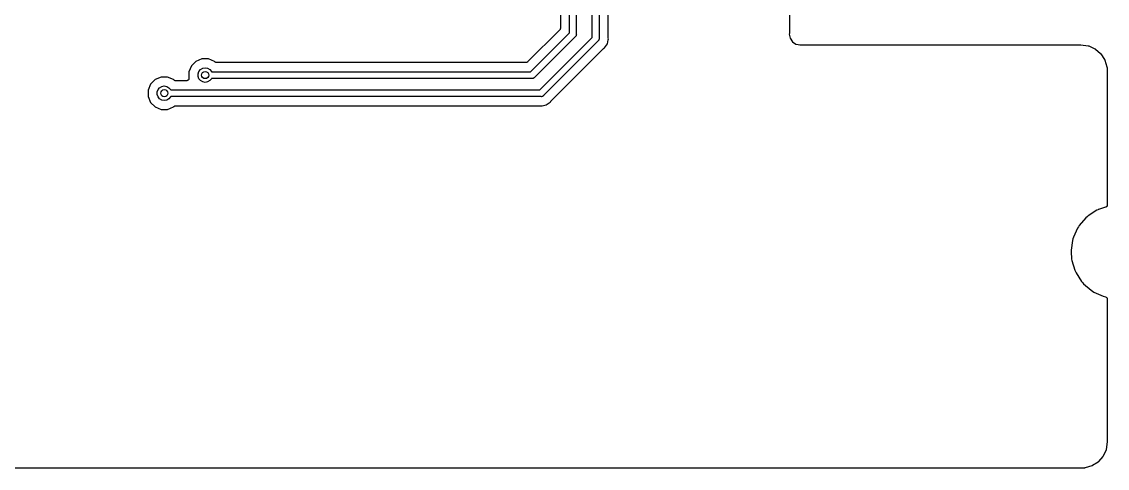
# Model space of a CAD drawing. Extents: x 40 to 163, y -163 to -37.
# Drawn here: x 102.5 to 163.2, y -163.2 to -138.2 of the extents above; entities that cross this region are included whole.
import ezdxf

# ---------------------------------------------------------------- set-up
doc = ezdxf.new("R2010")
doc.units = 0
doc.header["$MEASUREMENT"] = 0
doc.layers.add('BLACK', color=7, linetype='CONTINUOUS')

msp = doc.modelspace()

# ---------------------------------------------------------------- linework, layer by layer
at = {"layer": 'BLACK', "linetype": 'CONTINUOUS'}
for p, q in [((145.467, -118.18), (145.467, -138.868)), ((133.54, -119.782), (133.54, -138.93)), ((134.81, -119.782), (134.81, -139.184)), ((134.43, -139.113), (134.429, -120.633)), ((135.319, -139.111), (135.319, -123.405)), ((133.16, -138.859), (133.159, -129.777)), ((132.651, -130.898), (132.652, -138.596)), ((132.614, -138.686), (130.812, -140.488)), ((130.985, -141.034), (133.16, -138.859)), ((133.479, -139.079), (131.205, -141.353)), ((132.618, -138.681), (132.614, -138.686)), ((132.622, -138.678), (132.618, -138.681)), ((132.63, -138.663), (132.622, -138.678)), ((132.64, -138.65), (132.63, -138.663)), ((132.641, -138.644), (132.64, -138.65)), ((132.644, -138.64), (132.641, -138.644)), ((132.647, -138.623), (132.644, -138.64)), ((132.651, -138.607), (132.647, -138.623)), ((132.652, -138.596), (132.651, -138.602)), ((132.651, -138.602), (132.651, -138.607)), ((133.498, -139.062), (133.479, -139.079)), ((133.511, -139.04), (133.498, -139.062)), ((133.525, -139.02), (133.511, -139.04)), ((133.528, -139.012), (133.525, -139.02)), ((133.532, -139.004), (133.528, -139.012)), ((133.536, -138.979), (133.532, -139.004)), ((133.543, -138.955), (133.536, -138.979)), ((133.54, -138.93), (133.543, -138.955)), ((145.465, -138.893), (145.456, -138.938)), ((145.456, -138.938), (145.501, -139.165)), ((145.467, -138.868), (145.465, -138.88)), ((145.465, -138.88), (145.465, -138.893)), ((131.493, -142.049), (134.43, -139.113)), ((134.749, -139.333), (131.713, -142.369)), ((134.768, -139.316), (134.749, -139.333)), ((134.781, -139.294), (134.768, -139.316)), ((134.795, -139.274), (134.781, -139.294)), ((134.798, -139.266), (134.795, -139.274)), ((134.802, -139.258), (134.798, -139.266)), ((134.806, -139.233), (134.802, -139.258)), ((134.813, -139.209), (134.806, -139.233)), ((134.81, -139.184), (134.813, -139.209)), ((135.124, -139.696), (135.278, -139.465)), ((135.278, -139.465), (135.321, -139.249)), ((135.321, -139.123), (135.319, -139.111)), ((135.321, -139.135), (135.321, -139.123)), ((135.332, -139.192), (135.321, -139.135)), ((135.321, -139.249), (135.332, -139.192)), ((135.321, -139.249), (135.321, -139.249)), ((145.501, -139.165), (145.63, -139.358)), ((145.63, -139.358), (145.823, -139.487)), ((145.823, -139.487), (145.957, -139.514)), ((145.957, -139.514), (145.957, -139.514)), ((145.957, -139.514), (146.05, -139.532)), ((146.05, -139.532), (146.095, -139.523)), ((146.095, -139.523), (146.108, -139.523)), ((146.108, -139.523), (146.12, -139.521)), ((146.12, -139.521), (161.747, -139.521)), ((161.747, -139.521), (161.756, -139.523)), ((161.756, -139.523), (161.765, -139.522)), ((161.765, -139.522), (162.185, -139.582)), ((162.185, -139.582), (162.202, -139.588)), ((162.202, -139.588), (162.22, -139.592)), ((162.22, -139.592), (162.559, -139.747)), ((132.123, -142.676), (135.056, -139.743)), ((135.056, -139.743), (135.067, -139.736)), ((135.067, -139.736), (135.076, -139.728)), ((135.076, -139.728), (135.124, -139.696)), ((162.559, -139.747), (162.574, -139.757)), ((162.574, -139.757), (162.589, -139.766)), ((162.589, -139.766), (162.872, -140.01)), ((162.872, -140.01), (162.883, -140.023)), ((162.883, -140.023), (162.895, -140.037)), ((162.895, -140.037), (163.098, -140.349)), ((112.006, -140.71), (111.868, -141.043)), ((112.262, -140.454), (112.006, -140.71)), ((112.595, -140.316), (112.262, -140.454)), ((112.515, -140.913), (112.637, -140.842)), ((112.957, -140.316), (112.595, -140.316)), ((112.637, -140.842), (112.776, -140.818)), ((112.776, -140.818), (112.915, -140.842)), ((112.915, -140.842), (113.037, -140.913)), ((113.29, -140.454), (112.957, -140.316)), ((113.324, -140.488), (113.29, -140.454)), ((113.329, -140.492), (113.324, -140.488)), ((113.333, -140.496), (113.329, -140.492)), ((113.347, -140.504), (113.333, -140.496)), ((113.361, -140.514), (113.347, -140.504)), ((113.366, -140.515), (113.361, -140.514)), ((113.371, -140.518), (113.366, -140.515)), ((113.387, -140.521), (113.371, -140.518)), ((113.403, -140.525), (113.387, -140.521)), ((113.409, -140.525), (113.403, -140.525)), ((113.414, -140.525), (113.409, -140.525)), ((130.722, -140.525), (113.414, -140.525)), ((130.728, -140.525), (130.722, -140.525)), ((130.733, -140.525), (130.728, -140.525)), ((130.749, -140.521), (130.733, -140.525)), ((130.766, -140.518), (130.749, -140.521)), ((130.77, -140.515), (130.766, -140.518)), ((130.776, -140.514), (130.77, -140.515)), ((130.789, -140.504), (130.776, -140.514)), ((130.804, -140.496), (130.789, -140.504)), ((130.807, -140.492), (130.804, -140.496)), ((130.812, -140.488), (130.807, -140.492)), ((163.098, -140.349), (163.105, -140.366)), ((163.105, -140.366), (163.113, -140.382)), ((163.113, -140.382), (163.227, -140.763)), ((163.227, -140.763), (163.229, -140.776)), ((163.229, -140.776), (163.232, -140.79)), ((163.232, -140.79), (163.247, -140.987)), ((109.976, -141.47), (109.72, -141.726)), ((110.309, -141.332), (109.976, -141.47)), ((110.671, -141.332), (110.309, -141.332)), ((111.004, -141.47), (110.671, -141.332)), ((111.038, -141.504), (111.004, -141.47)), ((111.043, -141.508), (111.038, -141.504)), ((111.047, -141.512), (111.043, -141.508)), ((111.061, -141.52), (111.047, -141.512)), ((111.823, -141.512), (111.813, -141.517)), ((111.83, -141.503), (111.823, -141.512)), ((111.838, -141.496), (111.83, -141.503)), ((111.844, -141.487), (111.838, -141.496)), ((111.851, -141.478), (111.844, -141.487)), ((111.855, -141.468), (111.851, -141.478)), ((111.86, -141.458), (111.855, -141.468)), ((111.862, -141.447), (111.86, -141.458)), ((111.866, -141.437), (111.862, -141.447)), ((111.868, -141.415), (111.866, -141.425)), ((111.866, -141.425), (111.866, -141.437)), ((111.868, -141.043), (111.868, -141.415)), ((112.376, -141.153), (112.424, -141.021)), ((112.376, -141.295), (112.376, -141.153)), ((112.424, -141.427), (112.376, -141.295)), ((112.424, -141.021), (112.515, -140.913)), ((112.515, -141.535), (112.424, -141.427)), ((113.037, -140.913), (113.128, -141.021)), ((113.128, -141.427), (113.037, -141.535)), ((113.128, -141.021), (113.132, -141.034)), ((113.132, -141.415), (113.128, -141.427)), ((113.132, -141.034), (130.985, -141.034)), ((131.056, -141.415), (113.132, -141.415)), ((131.081, -141.417), (131.056, -141.415)), ((131.105, -141.41), (131.081, -141.417)), ((131.13, -141.406), (131.105, -141.41)), ((131.138, -141.402), (131.13, -141.406)), ((131.146, -141.399), (131.138, -141.402)), ((131.166, -141.385), (131.146, -141.399)), ((131.188, -141.372), (131.166, -141.385)), ((131.205, -141.353), (131.188, -141.372)), ((163.247, -140.987), (163.246, -140.992)), ((163.246, -140.992), (163.247, -140.996)), ((163.247, -140.996), (163.247, -148.502)), ((109.72, -141.726), (109.582, -142.059)), ((109.582, -142.059), (109.582, -142.421)), ((110.09, -142.169), (110.138, -142.037)), ((110.138, -142.037), (110.229, -141.929)), ((110.229, -141.929), (110.351, -141.858)), ((110.351, -141.858), (110.49, -141.834)), ((110.49, -141.834), (110.629, -141.858)), ((110.629, -141.858), (110.751, -141.929)), ((110.751, -141.929), (110.842, -142.037)), ((110.842, -142.037), (110.846, -142.049)), ((110.846, -142.049), (131.493, -142.049)), ((111.075, -141.53), (111.061, -141.52)), ((111.08, -141.531), (111.075, -141.53)), ((111.085, -141.534), (111.08, -141.531)), ((111.101, -141.537), (111.085, -141.534)), ((111.117, -141.541), (111.101, -141.537)), ((111.123, -141.541), (111.117, -141.541)), ((111.128, -141.541), (111.123, -141.541)), ((111.741, -141.541), (111.128, -141.541)), ((111.752, -141.54), (111.741, -141.541)), ((111.763, -141.54), (111.752, -141.54)), ((111.773, -141.536), (111.763, -141.54)), ((111.784, -141.534), (111.773, -141.536)), ((111.794, -141.528), (111.784, -141.534)), ((111.804, -141.524), (111.794, -141.528)), ((111.813, -141.517), (111.804, -141.524)), ((112.637, -141.606), (112.515, -141.535)), ((112.776, -141.63), (112.637, -141.606)), ((112.915, -141.606), (112.776, -141.63)), ((113.037, -141.535), (112.915, -141.606)), ((109.582, -142.421), (109.72, -142.754)), ((110.09, -142.311), (110.09, -142.169)), ((110.138, -142.443), (110.09, -142.311)), ((110.229, -142.551), (110.138, -142.443)), ((110.351, -142.622), (110.229, -142.551)), ((110.49, -142.646), (110.351, -142.622)), ((110.629, -142.622), (110.49, -142.646)), ((110.751, -142.551), (110.629, -142.622)), ((110.842, -142.443), (110.751, -142.551)), ((110.846, -142.43), (110.842, -142.443)), ((131.564, -142.43), (110.846, -142.43)), ((131.589, -142.433), (131.564, -142.43)), ((131.613, -142.426), (131.589, -142.433)), ((131.638, -142.422), (131.613, -142.426)), ((131.646, -142.418), (131.638, -142.422)), ((131.654, -142.415), (131.646, -142.418)), ((131.674, -142.401), (131.654, -142.415)), ((131.696, -142.388), (131.674, -142.401)), ((131.713, -142.369), (131.696, -142.388)), ((132.076, -142.744), (132.108, -142.696)), ((132.108, -142.696), (132.116, -142.687)), ((132.116, -142.687), (132.123, -142.676)), ((109.72, -142.754), (109.976, -143.01)), ((109.976, -143.01), (110.309, -143.148)), ((110.309, -143.148), (110.671, -143.148)), ((110.671, -143.148), (111.004, -143.01)), ((111.004, -143.01), (111.038, -142.976)), ((111.038, -142.976), (111.043, -142.972)), ((111.043, -142.972), (111.047, -142.968)), ((111.047, -142.968), (111.061, -142.96)), ((111.061, -142.96), (111.075, -142.95)), ((111.075, -142.95), (111.08, -142.949)), ((111.08, -142.949), (111.085, -142.946)), ((111.085, -142.946), (111.101, -142.943)), ((111.101, -142.943), (111.117, -142.939)), ((111.117, -142.939), (111.123, -142.939)), ((111.123, -142.939), (111.128, -142.939)), ((111.128, -142.939), (131.491, -142.939)), ((131.491, -142.939), (131.503, -142.941)), ((131.503, -142.941), (131.515, -142.941)), ((131.515, -142.941), (131.572, -142.952)), ((131.572, -142.952), (131.629, -142.941)), ((131.629, -142.941), (131.845, -142.898)), ((131.629, -142.941), (131.629, -142.941)), ((131.845, -142.898), (132.076, -142.744)), ((162.659, -148.797), (162.185, -149.105)), ((162.739, -148.762), (162.659, -148.797)), ((162.74, -148.761), (162.739, -148.761)), ((162.739, -148.761), (162.739, -148.762)), ((162.819, -148.724), (162.74, -148.761)), ((163.156, -148.623), (162.819, -148.724)), ((163.17, -148.617), (163.156, -148.623)), ((163.183, -148.612), (163.17, -148.617)), ((163.189, -148.607), (163.183, -148.612)), ((163.196, -148.604), (163.189, -148.607)), ((163.206, -148.593), (163.196, -148.604)), ((163.217, -148.583), (163.206, -148.593)), ((163.221, -148.577), (163.217, -148.583)), ((163.226, -148.572), (163.221, -148.577)), ((163.232, -148.558), (163.226, -148.572)), ((163.239, -148.545), (163.232, -148.558)), ((163.241, -148.538), (163.239, -148.545)), ((163.244, -148.531), (163.241, -148.538)), ((163.247, -148.502), (163.244, -148.516)), ((163.244, -148.516), (163.244, -148.531)), ((162.052, -149.219), (161.682, -149.648)), ((162.118, -149.163), (162.052, -149.219)), ((162.119, -149.162), (162.118, -149.162)), ((162.118, -149.162), (162.118, -149.163)), ((162.185, -149.105), (162.119, -149.162)), ((161.587, -149.795), (161.353, -150.31)), ((161.634, -149.723), (161.587, -149.795)), ((161.635, -149.722), (161.634, -149.723)), ((161.682, -149.648), (161.635, -149.721)), ((161.635, -149.721), (161.635, -149.722)), ((161.302, -150.479), (161.222, -151.038)), ((161.328, -150.395), (161.302, -150.479)), ((161.353, -150.31), (161.328, -150.394)), ((161.328, -150.394), (161.328, -150.395)), ((161.328, -150.395), (161.328, -150.395)), ((161.222, -151.112), (161.217, -151.175)), ((161.217, -151.175), (161.238, -151.465)), ((161.222, -151.102), (161.221, -151.107)), ((161.221, -151.107), (161.222, -151.112)), ((161.222, -151.038), (161.222, -151.102)), ((161.238, -151.465), (161.252, -151.526)), ((161.252, -151.526), (161.252, -151.532)), ((161.252, -151.532), (161.254, -151.536)), ((161.254, -151.536), (161.262, -151.599)), ((161.262, -151.599), (161.424, -152.141)), ((161.424, -152.141), (161.461, -152.22)), ((161.461, -152.22), (161.461, -152.221)), ((161.461, -152.221), (161.462, -152.221)), ((161.462, -152.221), (161.497, -152.301)), ((161.497, -152.301), (161.805, -152.775)), ((161.805, -152.775), (161.862, -152.841)), ((161.862, -152.841), (161.862, -152.842)), ((161.862, -152.842), (161.863, -152.842)), ((161.863, -152.842), (161.919, -152.908)), ((161.919, -152.908), (162.348, -153.278)), ((162.348, -153.278), (162.421, -153.325)), ((162.421, -153.325), (162.422, -153.325)), ((162.422, -153.325), (162.423, -153.326)), ((162.423, -153.326), (162.495, -153.373)), ((162.495, -153.373), (163.01, -153.607)), ((163.01, -153.607), (163.094, -153.632)), ((163.094, -153.632), (163.095, -153.632)), ((163.095, -153.632), (163.095, -153.632)), ((163.095, -153.632), (163.157, -153.651)), ((163.157, -153.651), (163.17, -153.658)), ((163.17, -153.658), (163.184, -153.663)), ((163.184, -153.663), (163.189, -153.668)), ((163.189, -153.668), (163.196, -153.671)), ((163.196, -153.671), (163.206, -153.682)), ((163.206, -153.682), (163.217, -153.691)), ((163.217, -153.691), (163.221, -153.698)), ((163.221, -153.698), (163.227, -153.703)), ((163.227, -153.703), (163.232, -153.717)), ((163.232, -153.717), (163.239, -153.729)), ((163.239, -153.729), (163.241, -153.737)), ((163.241, -153.737), (163.244, -153.744)), ((163.244, -153.744), (163.244, -153.758)), ((163.244, -153.758), (163.247, -153.773)), ((163.247, -153.773), (163.247, -161.747)), ((163.246, -161.765), (163.186, -162.185)), ((163.247, -161.747), (163.245, -161.756)), ((163.245, -161.756), (163.246, -161.765)), ((163.002, -162.589), (162.758, -162.872)), ((163.011, -162.574), (163.002, -162.589)), ((163.021, -162.559), (163.011, -162.574)), ((163.176, -162.22), (163.021, -162.559)), ((163.18, -162.202), (163.176, -162.22)), ((163.186, -162.185), (163.18, -162.202)), ((161.772, -163.247), (41.4526, -163.247)), ((161.776, -163.246), (161.772, -163.247)), ((161.781, -163.247), (161.776, -163.246)), ((161.978, -163.232), (161.781, -163.247)), ((161.992, -163.229), (161.978, -163.232)), ((162.005, -163.227), (161.992, -163.229)), ((162.386, -163.113), (162.005, -163.227)), ((162.402, -163.105), (162.386, -163.113)), ((162.419, -163.098), (162.402, -163.105)), ((162.731, -162.895), (162.419, -163.098)), ((162.745, -162.883), (162.731, -162.895)), ((162.758, -162.872), (162.745, -162.883))]:
    msp.add_line(p, q, dxfattribs=at)
at = {"layer": 'BLACK'}
for centre in [(112.776, -141.224), (110.49, -142.24)]:
    msp.add_circle(centre, 0.2, dxfattribs=at)

doc.saveas('drawing.dxf')
